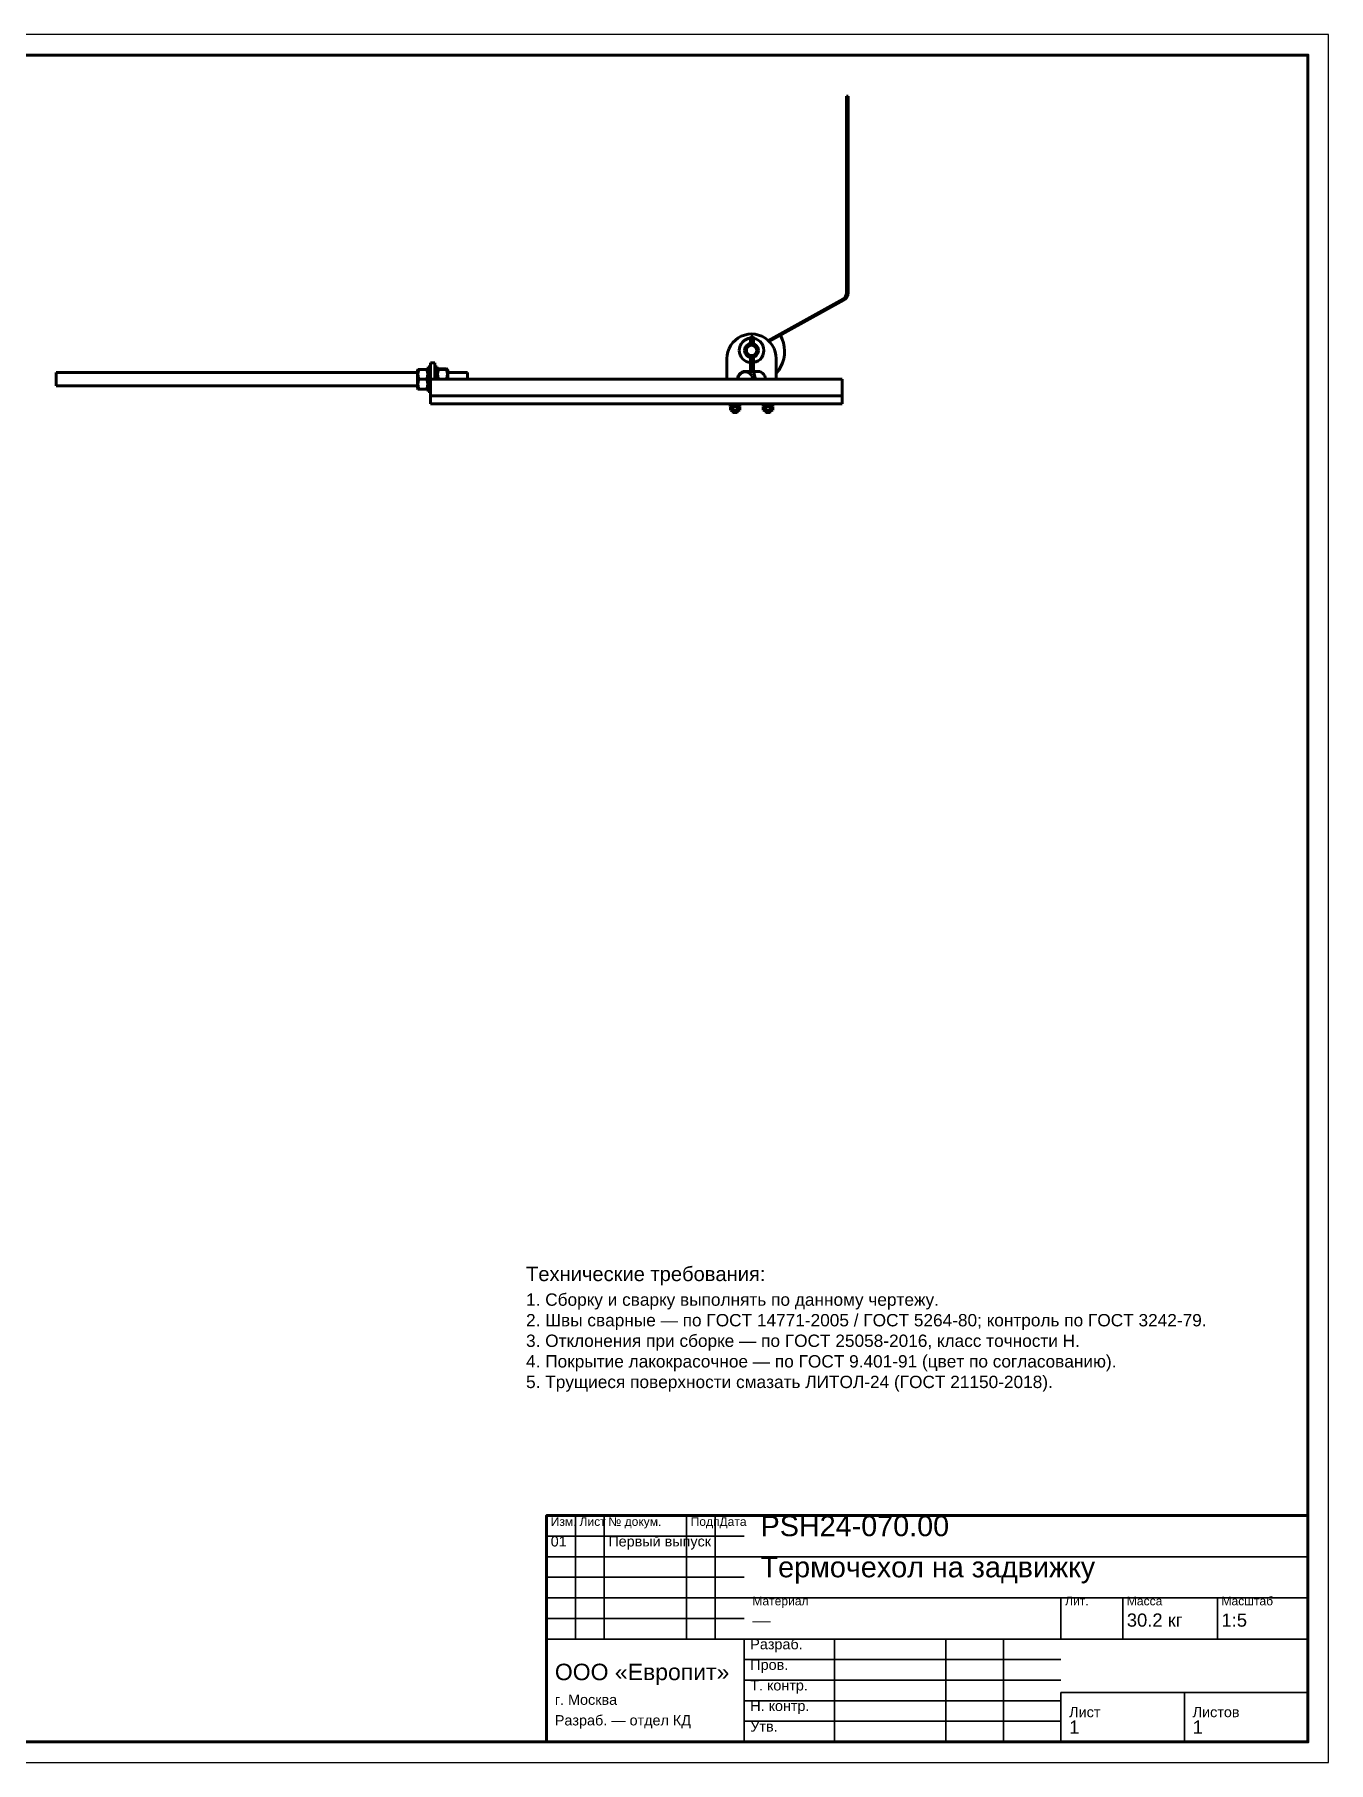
# Model space of a CAD drawing. Header units: millimetres. Extents: x 0 to 594, y 0 to 420.
# Drawn here: x 279.6 to 594, y 0 to 420 of the extents above; entities that cross this region are included whole.
import ezdxf

# ---------------------------------------------------------------- set-up
doc = ezdxf.new("R2010")
doc.units = ezdxf.units.MM
doc.styles.add('GOST', font='Arial')

msp = doc.modelspace()

# ---------------------------------------------------------------- linework, layer by layer
at = {"color": 1, "lineweight": 70}
for p, q in [((476.88, 357.18), (476.88, 405)), ((477.28, 405), (476.88, 405)), ((477.28, 357.18), (477.28, 405)), ((476.82, 356.76), (476.88, 357.18)), ((477.28, 357.18), (476.88, 357.18)), ((477.23, 356.76), (477.28, 357.18)), ((457.82, 345.67), (476.05, 355.78)), ((476.25, 355.43), (458.12, 345.38)), ((476.05, 355.78), (476.39, 356.03)), ((476.25, 355.43), (476.59, 355.67)), ((476.39, 356.03), (476.65, 356.37)), ((476.59, 355.67), (476.88, 355.99)), ((476.65, 356.37), (476.82, 356.76)), ((476.88, 355.99), (477.1, 356.35)), ((477.1, 356.35), (477.23, 356.76)), ((448.34, 343.71), (448.75, 344.46)), ((448.75, 344.46), (449.27, 345.15)), ((449.27, 345.15), (449.87, 345.75)), ((449.87, 345.75), (450.56, 346.26)), ((450.56, 346.26), (451.31, 346.67)), ((451.25, 344.8), (451, 344.3)), ((451.59, 345.24), (451.25, 344.8)), ((451.31, 346.67), (452.11, 346.97)), ((452, 345.62), (451.59, 345.24)), ((452.47, 345.91), (452, 345.62)), ((452.11, 346.97), (452.95, 347.15)), ((452.99, 346.11), (452.47, 345.91)), ((452.8, 344.59), (452.51, 344.32)), ((452.67, 344.35), (453, 344.6)), ((453.15, 344.79), (452.8, 344.59)), ((452.95, 347.15), (453.8, 347.22)), ((453.54, 346.2), (452.99, 346.11)), ((453, 344.6), (453.39, 344.76)), ((453.41, 344.41), (453.06, 344.23)), ((453.54, 344.9), (453.15, 344.79)), ((453.39, 344.76), (453.8, 344.82)), ((453.4, 344.77), (453.43, 344.77)), ((453.8, 344.47), (453.41, 344.41)), ((453.43, 344.77), (453.52, 344.79)), ((453.52, 344.79), (453.8, 344.82)), ((453.56, 346.38), (453.54, 346.28)), ((453.54, 346.26), (453.54, 346.28)), ((453.54, 346.28), (453.54, 346.28)), ((453.54, 346.28), (453.54, 346.28)), ((453.54, 346.28), (453.54, 346.28)), ((453.54, 346.28), (453.54, 346.28)), ((453.54, 346.28), (453.54, 346.27)), ((453.54, 346.27), (453.54, 346.27)), ((453.54, 346.27), (453.54, 346.26)), ((453.54, 346.23), (453.54, 346.26)), ((453.54, 346.26), (453.54, 346.25)), ((453.54, 346.25), (453.54, 346.24)), ((453.54, 346.24), (453.54, 346.23)), ((453.54, 346.2), (453.54, 346.23)), ((453.54, 346.23), (453.54, 346.22)), ((453.54, 346.22), (453.54, 346.21)), ((453.54, 346.21), (453.54, 346.2)), ((453.54, 346.16), (453.54, 346.2)), ((453.54, 346.2), (453.54, 346.19)), ((453.54, 346.19), (453.54, 346.17)), ((453.54, 346.1), (453.54, 346.16)), ((453.54, 346.04), (453.54, 346.1)), ((453.54, 345.98), (453.54, 346.04)), ((453.54, 345.91), (453.54, 345.98)), ((453.54, 345.84), (453.54, 345.91)), ((453.54, 345.77), (453.54, 345.84)), ((453.54, 345.7), (453.54, 345.77)), ((453.54, 345.63), (453.54, 345.7)), ((453.54, 345.64), (453.54, 344.94)), ((453.54, 345.57), (453.54, 345.63)), ((453.54, 345.01), (453.54, 345.57)), ((453.62, 345.48), (453.54, 345.57)), ((453.54, 344.79), (453.54, 345.01)), ((453.54, 345.01), (453.54, 345)), ((453.54, 345), (453.55, 344.99)), ((453.54, 344.94), (453.54, 344.79)), ((453.55, 344.99), (453.56, 344.99)), ((453.62, 346.46), (453.56, 346.38)), ((453.56, 344.99), (453.57, 344.98)), ((453.57, 344.98), (453.58, 344.97)), ((453.58, 344.97), (453.6, 344.97)), ((453.6, 344.97), (453.62, 344.96)), ((453.7, 346.52), (453.62, 346.46)), ((453.8, 345.44), (453.62, 345.48)), ((453.62, 344.96), (453.64, 344.95)), ((453.64, 344.95), (453.66, 344.95)), ((453.66, 344.95), (453.69, 344.95)), ((453.69, 344.95), (453.71, 344.94)), ((453.8, 346.54), (453.7, 346.52)), ((453.71, 344.94), (453.74, 344.94)), ((453.74, 344.94), (453.77, 344.94)), ((453.77, 344.94), (453.8, 344.94)), ((453.8, 347.22), (454.65, 347.15)), ((454.02, 346.54), (453.8, 346.54)), ((453.8, 346.54), (453.8, 346.53)), ((453.8, 346.53), (453.8, 346.51)), ((453.8, 346.51), (453.8, 346.47)), ((453.8, 346.47), (453.8, 346.41)), ((453.8, 346.41), (453.8, 346.35)), ((453.8, 346.35), (453.8, 346.27)), ((453.8, 346.27), (453.8, 346.18)), ((453.8, 346.18), (453.8, 346.08)), ((453.8, 346.08), (453.8, 345.97)), ((453.8, 345.97), (453.8, 345.87)), ((453.8, 345.87), (453.8, 345.76)), ((453.8, 345.76), (453.8, 345.65)), ((453.8, 345.65), (453.8, 345.54)), ((453.8, 345.54), (453.8, 345.44)), ((453.8, 345.44), (453.8, 344.94)), ((454.02, 345.44), (453.8, 345.44)), ((454.02, 344.94), (453.8, 344.94)), ((453.8, 344.94), (453.8, 344.82)), ((453.8, 344.82), (454.21, 344.76)), ((454.19, 344.41), (453.8, 344.47)), ((454.02, 346.54), (454.12, 346.52)), ((454.02, 346.53), (454.02, 346.54)), ((454.02, 346.51), (454.02, 346.53)), ((454.02, 346.47), (454.02, 346.51)), ((454.02, 346.41), (454.02, 346.47)), ((454.02, 346.35), (454.02, 346.41)), ((454.02, 346.27), (454.02, 346.35)), ((454.02, 346.18), (454.02, 346.27)), ((454.02, 346.08), (454.02, 346.18)), ((454.02, 345.97), (454.02, 346.08)), ((454.02, 345.87), (454.02, 345.97)), ((454.02, 345.76), (454.02, 345.87)), ((454.02, 345.65), (454.02, 345.76)), ((454.02, 345.54), (454.02, 345.65)), ((454.02, 345.44), (454.02, 345.54)), ((454.21, 345.48), (454.02, 345.44)), ((454.02, 344.94), (454.02, 345.44)), ((454.05, 344.94), (454.02, 344.94)), ((454.02, 344.8), (454.02, 344.94)), ((454.08, 344.94), (454.05, 344.94)), ((454.11, 344.94), (454.08, 344.94)), ((454.13, 344.95), (454.11, 344.94)), ((454.12, 346.52), (454.21, 346.46)), ((454.16, 344.95), (454.13, 344.95)), ((454.18, 344.95), (454.16, 344.95)), ((454.21, 344.96), (454.18, 344.95)), ((454.54, 344.23), (454.19, 344.41)), ((454.21, 346.46), (454.26, 346.38)), ((454.28, 345.57), (454.21, 345.48)), ((454.22, 344.97), (454.21, 344.96)), ((454.21, 344.76), (454.6, 344.6)), ((454.24, 344.97), (454.22, 344.97)), ((454.26, 344.98), (454.24, 344.97)), ((454.26, 346.38), (454.28, 346.28)), ((454.27, 344.99), (454.26, 344.98)), ((454.28, 345), (454.27, 344.99)), ((454.27, 344.99), (454.27, 344.99)), ((454.28, 346.27), (454.28, 346.28)), ((454.28, 346.28), (454.28, 346.28)), ((454.28, 346.28), (454.28, 346.28)), ((454.28, 346.28), (454.28, 346.28)), ((454.28, 346.28), (454.28, 346.28)), ((454.28, 346.28), (454.28, 346.26)), ((454.28, 346.26), (454.28, 346.27)), ((454.28, 346.27), (454.28, 346.27)), ((454.28, 346.25), (454.28, 346.26)), ((454.28, 346.26), (454.28, 346.23)), ((454.28, 346.24), (454.28, 346.25)), ((454.28, 346.23), (454.28, 346.24)), ((454.28, 346.22), (454.28, 346.23)), ((454.28, 346.23), (454.28, 346.2)), ((454.28, 346.21), (454.28, 346.22)), ((454.28, 346.2), (454.28, 346.21)), ((454.28, 346.19), (454.28, 346.2)), ((454.28, 346.2), (454.28, 346.16)), ((454.28, 346.17), (454.28, 346.19)), ((454.86, 346.02), (454.28, 346.18)), ((454.28, 346.17), (454.28, 346.17)), ((454.28, 346.17), (454.28, 346.16)), ((454.28, 346.16), (454.28, 346.1)), ((454.28, 346.16), (454.28, 346.14)), ((454.28, 346.14), (454.28, 346.11)), ((454.28, 346.11), (454.28, 346.08)), ((454.28, 346.1), (454.28, 346.04)), ((454.28, 346.08), (454.28, 346.04)), ((454.28, 346.04), (454.28, 345.98)), ((454.28, 346.04), (454.28, 346)), ((454.28, 346), (454.28, 345.95)), ((454.28, 345.98), (454.28, 345.91)), ((454.28, 345.95), (454.28, 345.9)), ((454.28, 345.91), (454.28, 345.84)), ((454.28, 345.9), (454.28, 345.85)), ((454.28, 345.85), (454.28, 345.8)), ((454.28, 345.84), (454.28, 345.77)), ((454.28, 345.8), (454.28, 345.74)), ((454.28, 345.77), (454.28, 345.7)), ((454.28, 345.74), (454.28, 345.69)), ((454.28, 345.7), (454.28, 345.63)), ((454.28, 345.69), (454.28, 345.64)), ((454.28, 344.94), (454.28, 345.64)), ((454.28, 345.63), (454.28, 345.57)), ((454.28, 345.57), (454.28, 345.01)), ((454.28, 345.01), (454.28, 345)), ((454.28, 345.01), (454.28, 344.74)), ((454.28, 344.74), (454.28, 344.94)), ((454.68, 344.67), (454.28, 344.85)), ((454.6, 344.6), (454.93, 344.35)), ((454.65, 347.15), (455.49, 346.97)), ((455.02, 344.4), (454.68, 344.67)), ((455.4, 345.75), (454.86, 346.02)), ((455.88, 345.38), (455.4, 345.75)), ((455.49, 346.97), (456.29, 346.67)), ((456.27, 344.92), (455.88, 345.38)), ((456.56, 344.39), (456.27, 344.92)), ((456.29, 346.67), (457.04, 346.26)), ((457.04, 346.26), (457.73, 345.75)), ((457.73, 345.75), (458.33, 345.15)), ((458.33, 345.15), (458.85, 344.46)), ((458.85, 344.46), (459.26, 343.71)), ((461.26, 345.99), (460.83, 346.89)), ((461.57, 345.06), (461.26, 345.99)), ((461.76, 344.09), (461.57, 345.06)), ((375.8, 336.22), (375.8, 340.22)), ((376.8, 340.22), (375.8, 340.22)), ((376.8, 340.22), (376.8, 336.22)), ((447.8, 341.22), (447.86, 342.07)), ((447.8, 341.22), (447.8, 336.22)), ((447.86, 342.07), (448.04, 342.91)), ((448.04, 342.91), (448.34, 343.71)), ((450.85, 343.77), (450.8, 343.22)), ((450.8, 343.22), (450.85, 342.66)), ((451, 344.3), (450.85, 343.77)), ((450.85, 342.66), (451, 342.13)), ((451, 342.13), (451.25, 341.63)), ((451.25, 341.63), (451.59, 341.19)), ((451.59, 341.19), (452, 340.82)), ((452, 340.82), (452.47, 340.52)), ((452.15, 343.61), (452.1, 343.22)), ((452.1, 343.22), (452.15, 342.82)), ((452.29, 343.99), (452.15, 343.61)), ((452.15, 342.82), (452.29, 342.44)), ((452.2, 343.22), (452.25, 343.63)), ((452.25, 342.8), (452.2, 343.22)), ((452.25, 343.63), (452.41, 344.02)), ((452.41, 342.42), (452.25, 342.8)), ((452.51, 344.32), (452.29, 343.99)), ((452.29, 342.44), (452.51, 342.11)), ((452.41, 344.02), (452.67, 344.35)), ((452.67, 342.08), (452.41, 342.42)), ((452.47, 340.52), (452.99, 340.33)), ((452.51, 342.11), (452.8, 341.84)), ((452.61, 343.6), (452.55, 343.22)), ((452.55, 343.22), (452.61, 342.83)), ((452.79, 343.95), (452.61, 343.6)), ((452.61, 342.83), (452.79, 342.48)), ((453, 341.83), (452.67, 342.08)), ((453.06, 344.23), (452.79, 343.95)), ((452.79, 342.48), (453.06, 342.2)), ((452.8, 341.84), (453.15, 341.64)), ((452.99, 340.33), (453.54, 340.23)), ((453.39, 341.67), (453, 341.83)), ((453.06, 342.2), (453.41, 342.02)), ((453.15, 341.64), (453.54, 341.54)), ((453.8, 341.62), (453.39, 341.67)), ((453.43, 341.66), (453.4, 341.67)), ((453.41, 342.02), (453.8, 341.96)), ((453.52, 341.64), (453.43, 341.66)), ((453.54, 340.89), (453.54, 341.64)), ((453.54, 341.64), (453.54, 340.94)), ((453.54, 339.22), (453.54, 340.94)), ((453.54, 340.89), (453.54, 340.9)), ((453.54, 340.9), (453.55, 340.9)), ((453.54, 338.45), (453.54, 340.89)), ((453.55, 340.9), (453.56, 340.91)), ((453.56, 340.91), (453.57, 340.91)), ((453.57, 340.91), (453.58, 340.92)), ((453.58, 340.92), (453.6, 340.92)), ((453.6, 340.92), (453.62, 340.93)), ((453.62, 340.93), (453.64, 340.93)), ((453.64, 340.93), (453.66, 340.93)), ((453.66, 340.93), (453.69, 340.94)), ((453.69, 340.94), (453.71, 340.94)), ((453.71, 340.94), (453.74, 340.94)), ((453.74, 340.94), (453.77, 340.94)), ((453.77, 340.94), (453.8, 340.94)), ((453.8, 341.96), (454.19, 342.02)), ((454.21, 341.67), (453.8, 341.62)), ((453.8, 341.62), (453.8, 340.94)), ((454.02, 340.94), (453.8, 340.94)), ((453.8, 340.94), (453.8, 338.54)), ((454.02, 340.94), (454.02, 341.63)), ((454.05, 340.94), (454.02, 340.94)), ((454.02, 338.54), (454.02, 340.94)), ((454.08, 340.94), (454.05, 340.94)), ((454.11, 340.94), (454.08, 340.94)), ((454.13, 340.94), (454.11, 340.94)), ((454.16, 340.93), (454.13, 340.94)), ((454.18, 340.93), (454.16, 340.93)), ((454.21, 340.93), (454.18, 340.93)), ((454.19, 342.02), (454.54, 342.2)), ((454.6, 341.83), (454.21, 341.67)), ((454.22, 340.92), (454.21, 340.93)), ((454.24, 340.92), (454.22, 340.92)), ((454.26, 340.91), (454.24, 340.92)), ((454.27, 340.91), (454.26, 340.91)), ((454.27, 340.9), (454.27, 340.91)), ((454.28, 340.9), (454.27, 340.9)), ((454.28, 341.59), (454.68, 341.76)), ((454.28, 340.94), (454.28, 341.69)), ((454.28, 341.69), (454.28, 340.89)), ((454.28, 340.94), (454.28, 339.22)), ((454.28, 340.89), (454.28, 340.9)), ((454.28, 340.89), (454.28, 338.45)), ((454.28, 340.25), (454.86, 340.41)), ((454.81, 343.95), (454.54, 344.23)), ((454.54, 342.2), (454.81, 342.48)), ((454.93, 342.08), (454.6, 341.83)), ((454.68, 341.76), (455.02, 342.03)), ((454.99, 343.6), (454.81, 343.95)), ((454.81, 342.48), (454.99, 342.83)), ((454.86, 340.41), (455.4, 340.68)), ((454.93, 344.35), (455.19, 344.02)), ((455.19, 342.42), (454.93, 342.08)), ((455.05, 343.22), (454.99, 343.6)), ((454.99, 342.83), (455.05, 343.22)), ((455.28, 344.05), (455.02, 344.4)), ((455.02, 342.03), (455.28, 342.38)), ((455.19, 344.02), (455.35, 343.63)), ((455.35, 342.8), (455.19, 342.42)), ((455.44, 343.65), (455.28, 344.05)), ((455.28, 342.38), (455.44, 342.78)), ((455.35, 343.63), (455.4, 343.22)), ((455.4, 343.22), (455.35, 342.8)), ((455.4, 340.68), (455.88, 341.05)), ((455.5, 343.22), (455.44, 343.65)), ((455.44, 342.78), (455.5, 343.22)), ((455.88, 341.05), (456.27, 341.51)), ((456.27, 341.51), (456.56, 342.04)), ((456.74, 343.82), (456.56, 344.39)), ((456.56, 342.04), (456.74, 342.62)), ((456.8, 343.22), (456.74, 343.82)), ((456.74, 342.62), (456.8, 343.22)), ((459.26, 343.71), (459.56, 342.91)), ((459.56, 342.91), (459.74, 342.07)), ((459.74, 342.07), (459.8, 341.22)), ((459.8, 336.22), (459.8, 341.22)), ((461.33, 340.2), (461.62, 341.14)), ((461.62, 341.14), (461.79, 342.12)), ((461.84, 343.1), (461.76, 344.09)), ((461.79, 342.12), (461.84, 343.1)), ((284.8, 337.82), (284.8, 337.81)), ((372.6, 337.82), (284.8, 337.82)), ((284.8, 337.81), (284.8, 337.78)), ((284.8, 337.78), (284.8, 337.73)), ((284.8, 337.73), (284.8, 337.66)), ((284.8, 337.66), (284.8, 337.57)), ((284.8, 337.57), (284.8, 337.47)), ((284.8, 337.47), (284.8, 337.35)), ((284.8, 337.35), (284.8, 337.21)), ((284.8, 337.21), (284.8, 337.07)), ((284.8, 337.07), (284.8, 336.91)), ((284.8, 336.91), (284.8, 336.74)), ((284.8, 336.74), (284.8, 336.57)), ((284.8, 336.57), (284.8, 336.4)), ((284.8, 336.4), (284.8, 336.22)), ((284.8, 336.22), (284.8, 336.04)), ((284.8, 336.04), (284.8, 335.86)), ((372.6, 338.44), (372.7, 338.62)), ((372.6, 338.44), (372.6, 338.42)), ((372.6, 338.42), (372.6, 338.38)), ((372.6, 338.38), (372.6, 338.31)), ((372.6, 338.31), (372.6, 338.22)), ((372.6, 338.22), (372.6, 338.1)), ((372.6, 338.1), (372.6, 337.95)), ((372.6, 337.95), (372.6, 337.79)), ((372.6, 337.79), (372.6, 337.6)), ((372.6, 337.6), (372.6, 337.4)), ((372.6, 337.4), (372.6, 337.18)), ((372.6, 337.18), (372.6, 336.95)), ((372.6, 336.95), (372.6, 336.71)), ((372.6, 336.71), (372.6, 336.46)), ((372.6, 336.46), (372.6, 336.22)), ((372.6, 336.22), (372.6, 335.97)), ((372.75, 338.62), (372.7, 338.62)), ((372.7, 338.62), (372.75, 338.62)), ((372.75, 338.62), (372.7, 338.62)), ((372.7, 338.62), (372.75, 338.62)), ((372.7, 337.42), (372.75, 337.98)), ((372.75, 336.85), (372.7, 337.42)), ((372.92, 338.62), (372.75, 338.62)), ((372.75, 338.62), (372.92, 338.62)), ((372.92, 338.62), (372.75, 338.62)), ((372.75, 338.62), (372.92, 338.62)), ((372.75, 337.98), (372.92, 338.62)), ((372.92, 336.22), (372.75, 336.85)), ((372.75, 335.58), (372.92, 336.22)), ((372.92, 338.62), (374.88, 338.62)), ((372.92, 336.22), (374.88, 336.22)), ((374.88, 338.62), (375.05, 338.62)), ((375.05, 338.62), (374.88, 338.62)), ((374.88, 338.62), (375.05, 337.98)), ((374.88, 338.62), (375.05, 338.62)), ((375.05, 338.62), (374.88, 338.62)), ((375.05, 336.85), (374.88, 336.22)), ((374.88, 336.22), (375.05, 335.58)), ((375.05, 338.62), (375.1, 338.62)), ((375.1, 338.62), (375.05, 338.62)), ((375.05, 338.62), (375.1, 338.62)), ((375.1, 338.62), (375.05, 338.62)), ((375.05, 337.98), (375.1, 337.42)), ((375.1, 337.42), (375.05, 336.85)), ((375.2, 338.44), (375.1, 338.62)), ((375.2, 339.22), (375.2, 339.14)), ((375.2, 339.22), (375.8, 339.22)), ((375.2, 339.14), (375.2, 338.92)), ((375.2, 338.92), (375.2, 338.56)), ((375.2, 338.56), (375.2, 338.09)), ((375.2, 338.09), (375.2, 337.52)), ((375.2, 337.52), (375.2, 336.88)), ((375.2, 336.88), (375.2, 336.22)), ((375.2, 336.22), (375.2, 335.55)), ((375.8, 336.22), (375.8, 332.22)), ((475.8, 336.22), (375.8, 336.22)), ((377.4, 339.22), (376.8, 339.22)), ((377.4, 339.2), (377.4, 339.22)), ((377.4, 339.14), (377.4, 339.2)), ((377.4, 339.05), (377.4, 339.14)), ((377.4, 338.92), (377.4, 339.05)), ((377.4, 338.76), (377.4, 338.92)), ((377.4, 338.56), (377.4, 338.76)), ((377.4, 338.44), (377.5, 338.62)), ((377.4, 338.34), (377.4, 338.56)), ((377.4, 338.09), (377.4, 338.34)), ((377.4, 337.81), (377.4, 338.09)), ((377.4, 337.52), (377.4, 337.81)), ((377.4, 337.21), (377.4, 337.52)), ((377.4, 336.88), (377.4, 337.21)), ((377.4, 336.55), (377.4, 336.88)), ((377.4, 336.22), (377.4, 336.55)), ((377.5, 338.62), (377.52, 338.64)), ((377.55, 338.62), (377.5, 338.62)), ((377.5, 338.62), (377.55, 338.62)), ((377.5, 337.42), (377.55, 337.98)), ((377.55, 336.85), (377.5, 337.42)), ((377.58, 338.7), (377.52, 338.64)), ((377.72, 338.62), (377.55, 338.62)), ((377.55, 338.62), (377.72, 338.62)), ((377.55, 337.98), (377.72, 338.62)), ((377.72, 336.22), (377.55, 336.85)), ((377.72, 338.78), (377.58, 338.7)), ((377.66, 338.62), (377.72, 338.78)), ((379.68, 338.78), (377.72, 338.78)), ((379.68, 338.62), (377.72, 338.62)), ((379.82, 338.7), (379.68, 338.78)), ((379.68, 338.78), (379.74, 338.62)), ((379.68, 338.62), (379.85, 338.62)), ((379.85, 338.62), (379.68, 338.62)), ((379.68, 338.62), (379.85, 337.98)), ((379.85, 336.85), (379.68, 336.22)), ((379.88, 338.64), (379.82, 338.7)), ((379.85, 338.62), (379.9, 338.62)), ((379.9, 338.62), (379.85, 338.62)), ((379.85, 337.98), (379.9, 337.42)), ((379.9, 337.42), (379.85, 336.85)), ((379.9, 338.62), (379.88, 338.64)), ((380, 338.44), (379.9, 338.62)), ((380, 338.42), (380, 338.44)), ((380, 338.38), (380, 338.42)), ((380, 338.31), (380, 338.38)), ((380, 338.22), (380, 338.31)), ((380, 338.1), (380, 338.22)), ((380, 337.95), (380, 338.1)), ((380, 337.79), (380, 337.95)), ((380, 337.81), (380, 337.82)), ((384.8, 337.82), (380, 337.82)), ((380, 337.78), (380, 337.81)), ((380, 337.6), (380, 337.79)), ((380, 337.73), (380, 337.78)), ((380, 337.66), (380, 337.73)), ((380, 337.57), (380, 337.66)), ((380, 337.4), (380, 337.6)), ((380, 337.47), (380, 337.57)), ((380, 337.35), (380, 337.47)), ((380, 337.18), (380, 337.4)), ((380, 337.21), (380, 337.35)), ((380, 337.07), (380, 337.21)), ((380, 336.95), (380, 337.18)), ((380, 336.91), (380, 337.07)), ((380, 336.71), (380, 336.95)), ((380, 336.74), (380, 336.91)), ((380, 336.57), (380, 336.74)), ((380, 336.46), (380, 336.71)), ((380, 336.4), (380, 336.57)), ((380, 336.22), (380, 336.46)), ((380, 336.22), (380, 336.4)), ((384.8, 337.82), (384.8, 337.81)), ((384.8, 337.81), (384.8, 337.78)), ((384.8, 337.78), (384.8, 337.73)), ((384.8, 337.73), (384.8, 337.66)), ((384.8, 337.66), (384.8, 337.57)), ((384.8, 337.57), (384.8, 337.47)), ((384.8, 337.47), (384.8, 337.35)), ((384.8, 337.35), (384.8, 337.21)), ((384.8, 337.21), (384.8, 337.07)), ((384.8, 337.07), (384.8, 336.91)), ((384.8, 336.91), (384.8, 336.74)), ((384.8, 336.74), (384.8, 336.57)), ((384.8, 336.57), (384.8, 336.4)), ((384.8, 336.4), (384.8, 336.22)), ((450.45, 336.64), (450.4, 336.22)), ((450.59, 337.04), (450.45, 336.64)), ((450.5, 336.22), (450.56, 336.68)), ((450.56, 336.68), (450.74, 337.12)), ((450.81, 337.4), (450.59, 337.04)), ((450.74, 337.12), (451.03, 337.49)), ((451.12, 337.7), (450.81, 337.4)), ((451.03, 337.49), (451.4, 337.77)), ((451.48, 337.93), (451.12, 337.7)), ((451.4, 337.77), (451.83, 337.95)), ((451.88, 338.07), (451.48, 337.93)), ((451.83, 337.95), (452.3, 338.02)), ((452.3, 338.12), (451.88, 338.07)), ((455.3, 338.12), (452.3, 338.12)), ((452.3, 338.02), (452.77, 337.95)), ((452.77, 337.95), (453.2, 337.77)), ((453.2, 337.77), (453.57, 337.49)), ((453.62, 338.51), (453.54, 338.45)), ((453.54, 338.42), (453.54, 338.45)), ((454.28, 338.42), (453.54, 338.42)), ((453.57, 337.49), (453.86, 337.12)), ((453.8, 338.54), (453.62, 338.51)), ((454.02, 338.54), (453.8, 338.54)), ((453.86, 337.12), (454.04, 336.68)), ((454.21, 338.51), (454.02, 338.54)), ((454.04, 336.68), (454.1, 336.22)), ((454.28, 338.45), (454.21, 338.51)), ((454.28, 338.45), (454.28, 338.42)), ((454.78, 336.22), (454.28, 338.12)), ((455.72, 338.07), (455.3, 338.12)), ((455.72, 338.07), (455.3, 338.12)), ((456.12, 337.93), (455.72, 338.07)), ((456.12, 337.93), (455.72, 338.07)), ((456.48, 337.7), (456.12, 337.93)), ((456.48, 337.7), (456.12, 337.93)), ((456.79, 337.4), (456.48, 337.7)), ((456.79, 337.4), (456.48, 337.7)), ((457.01, 337.04), (456.79, 337.4)), ((457.01, 337.04), (456.79, 337.4)), ((457.15, 336.64), (457.01, 337.04)), ((457.15, 336.64), (457.01, 337.04)), ((457.2, 336.22), (457.15, 336.64)), ((457.2, 336.22), (457.15, 336.64)), ((459.8, 337.68), (460.41, 338.45)), ((459.8, 336.22), (459.8, 337.68)), ((460.41, 338.45), (460.92, 339.3)), ((460.92, 339.3), (461.33, 340.2)), ((475.8, 332.22), (475.8, 336.22)), ((284.8, 335.86), (284.8, 335.69)), ((284.8, 335.69), (284.8, 335.52)), ((284.8, 335.52), (284.8, 335.36)), ((284.8, 335.36), (284.8, 335.22)), ((284.8, 335.22), (284.8, 335.08)), ((284.8, 335.08), (284.8, 334.97)), ((284.8, 334.97), (284.8, 334.86)), ((284.8, 334.86), (284.8, 334.77)), ((284.8, 334.77), (284.8, 334.71)), ((284.8, 334.71), (284.8, 334.66)), ((284.8, 334.66), (284.8, 334.63)), ((284.8, 334.63), (284.8, 334.62)), ((372.6, 334.62), (284.8, 334.62)), ((372.6, 335.97), (372.6, 335.72)), ((372.6, 335.72), (372.6, 335.48)), ((372.6, 335.48), (372.6, 335.25)), ((372.6, 335.25), (372.6, 335.03)), ((372.6, 335.03), (372.6, 334.83)), ((372.6, 334.83), (372.6, 334.65)), ((372.6, 334.65), (372.6, 334.48)), ((372.6, 334.48), (372.6, 334.34)), ((372.6, 334.34), (372.6, 334.22)), ((372.6, 334.22), (372.6, 334.12)), ((372.6, 334.12), (372.6, 334.05)), ((372.6, 334.05), (372.6, 334.01)), ((372.6, 334.01), (372.6, 334)), ((372.6, 334), (372.7, 333.82)), ((372.7, 335.02), (372.75, 335.58)), ((372.75, 334.45), (372.7, 335.02)), ((372.75, 333.82), (372.7, 333.82)), ((372.7, 333.82), (372.75, 333.82)), ((372.75, 333.82), (372.7, 333.82)), ((372.7, 333.82), (372.75, 333.82)), ((372.92, 333.82), (372.75, 334.45)), ((372.92, 333.82), (372.75, 333.82)), ((372.75, 333.82), (372.92, 333.82)), ((372.92, 333.82), (372.75, 333.82)), ((372.75, 333.82), (372.92, 333.82)), ((372.92, 333.82), (374.88, 333.82)), ((375.05, 334.45), (374.88, 333.82)), ((374.88, 333.82), (375.05, 333.82)), ((375.05, 333.82), (374.88, 333.82)), ((374.88, 333.82), (375.05, 333.82)), ((375.05, 333.82), (374.88, 333.82)), ((375.05, 335.58), (375.1, 335.02)), ((375.1, 335.02), (375.05, 334.45)), ((375.05, 333.82), (375.1, 333.82)), ((375.1, 333.82), (375.05, 333.82)), ((375.05, 333.82), (375.1, 333.82)), ((375.1, 333.82), (375.05, 333.82)), ((375.2, 334), (375.1, 333.82)), ((375.2, 335.55), (375.2, 334.91)), ((375.2, 334.91), (375.2, 334.35)), ((375.2, 334.35), (375.2, 333.87)), ((375.2, 333.87), (375.2, 333.51)), ((375.2, 333.51), (375.2, 333.29)), ((375.2, 333.29), (375.2, 333.22)), ((375.2, 333.22), (375.8, 333.22)), ((375.8, 332.22), (375.8, 331.99)), ((475.8, 332.22), (375.8, 332.22)), ((375.8, 331.99), (375.8, 331.77)), ((475.8, 331.99), (475.8, 332.22)), ((475.8, 331.77), (475.8, 331.99)), ((375.8, 331.77), (375.8, 331.56)), ((375.8, 331.56), (375.8, 331.35)), ((375.8, 331.35), (375.8, 331.15)), ((375.8, 331.15), (375.8, 330.97)), ((375.8, 330.97), (375.8, 330.8)), ((375.8, 330.8), (375.8, 330.65)), ((375.8, 330.65), (375.8, 330.52)), ((375.8, 330.52), (375.8, 330.41)), ((375.8, 330.41), (375.8, 330.33)), ((375.8, 330.33), (375.8, 330.27)), ((375.8, 330.27), (375.8, 330.23)), ((375.8, 330.23), (375.8, 330.22)), ((375.8, 330.22), (475.8, 330.22)), ((448.6, 329.9), (448.6, 330.22)), ((448.6, 329.9), (448.6, 330.22)), ((448.63, 329.9), (448.6, 329.9)), ((448.62, 329.9), (448.62, 329.58)), ((448.62, 329.9), (448.62, 329.58)), ((448.62, 329.58), (448.65, 329.58)), ((448.72, 329.9), (448.63, 329.9)), ((448.65, 329.58), (448.74, 329.58)), ((448.92, 329.58), (448.65, 329.42)), ((448.92, 329.58), (448.65, 329.42)), ((448.65, 329.42), (448.8, 329.49)), ((448.65, 329.42), (448.65, 328.73)), ((448.8, 328.67), (448.65, 328.73)), ((448.92, 328.58), (448.65, 328.73)), ((448.92, 328.58), (448.65, 328.73)), ((448.86, 329.9), (448.72, 329.9)), ((448.74, 329.58), (448.88, 329.58)), ((448.8, 329.49), (448.93, 329.51)), ((448.93, 328.65), (448.8, 328.67)), ((449.05, 329.9), (448.86, 329.9)), ((448.88, 329.58), (449.06, 329.58)), ((448.92, 328.58), (448.94, 328.58)), ((448.93, 329.51), (449.07, 329.49)), ((449.07, 328.67), (448.93, 328.65)), ((448.94, 328.58), (449.01, 328.58)), ((449.01, 328.58), (449.11, 328.58)), ((449.28, 329.9), (449.05, 329.9)), ((449.06, 329.58), (449.29, 329.58)), ((449.07, 329.49), (449.22, 329.42)), ((449.22, 328.73), (449.07, 328.67)), ((449.11, 328.58), (449.25, 328.58)), ((449.2, 328.58), (449.2, 328.26)), ((449.2, 328.58), (449.2, 328.26)), ((449.32, 328.14), (449.2, 328.26)), ((449.2, 328.26), (449.22, 328.26)), ((449.22, 329.42), (449.53, 329.49)), ((449.22, 329.42), (449.22, 328.73)), ((449.53, 328.67), (449.22, 328.73)), ((449.22, 328.26), (449.26, 328.26)), ((449.25, 328.58), (449.42, 328.58)), ((449.26, 328.26), (449.33, 328.26)), ((449.53, 329.9), (449.28, 329.9)), ((449.29, 329.58), (449.54, 329.58)), ((449.33, 328.14), (449.32, 328.14)), ((449.33, 328.26), (449.43, 328.26)), ((449.37, 328.14), (449.33, 328.14)), ((449.43, 328.14), (449.37, 328.14)), ((449.42, 328.58), (449.6, 328.58)), ((449.43, 328.26), (449.54, 328.26)), ((449.5, 328.14), (449.43, 328.14)), ((449.59, 328.14), (449.5, 328.14)), ((449.8, 329.9), (449.53, 329.9)), ((449.53, 329.49), (449.8, 329.51)), ((449.8, 328.65), (449.53, 328.67)), ((449.54, 329.58), (449.8, 329.58)), ((449.54, 328.26), (449.67, 328.26)), ((449.69, 328.14), (449.59, 328.14)), ((449.6, 328.58), (449.8, 328.58)), ((449.67, 328.26), (449.8, 328.26)), ((449.8, 328.14), (449.69, 328.14)), ((450.07, 329.9), (449.8, 329.9)), ((449.8, 329.58), (450.06, 329.58)), ((449.8, 329.51), (450.07, 329.49)), ((450.07, 328.67), (449.8, 328.65)), ((449.8, 328.58), (450, 328.58)), ((449.8, 328.26), (449.93, 328.26)), ((449.91, 328.14), (449.8, 328.14)), ((450.01, 328.14), (449.91, 328.14)), ((449.93, 328.26), (450.06, 328.26)), ((450, 328.58), (450.18, 328.58)), ((450.1, 328.14), (450.01, 328.14)), ((450.06, 329.58), (450.31, 329.58)), ((450.06, 328.26), (450.17, 328.26)), ((450.32, 329.9), (450.07, 329.9)), ((450.07, 329.49), (450.38, 329.42)), ((450.38, 328.73), (450.07, 328.67)), ((450.17, 328.14), (450.1, 328.14)), ((450.17, 328.26), (450.27, 328.26)), ((450.23, 328.14), (450.17, 328.14)), ((450.18, 328.58), (450.35, 328.58)), ((450.27, 328.14), (450.23, 328.14)), ((450.27, 328.26), (450.34, 328.26)), ((450.28, 328.14), (450.27, 328.14)), ((450.28, 328.14), (450.4, 328.26)), ((450.31, 329.58), (450.54, 329.58)), ((450.55, 329.9), (450.32, 329.9)), ((450.34, 328.26), (450.38, 328.26)), ((450.35, 328.58), (450.49, 328.58)), ((450.38, 329.42), (450.53, 329.49)), ((450.38, 329.42), (450.38, 328.73)), ((450.53, 328.67), (450.38, 328.73)), ((450.38, 328.26), (450.4, 328.26)), ((450.4, 328.26), (450.4, 328.58)), ((450.4, 328.26), (450.4, 328.58)), ((450.49, 328.58), (450.59, 328.58)), ((450.53, 329.49), (450.67, 329.51)), ((450.67, 328.65), (450.53, 328.67)), ((450.54, 329.58), (450.72, 329.58)), ((450.74, 329.9), (450.55, 329.9)), ((450.59, 328.58), (450.66, 328.58)), ((450.66, 328.58), (450.68, 328.58)), ((450.67, 329.51), (450.8, 329.49)), ((450.8, 328.67), (450.67, 328.65)), ((450.95, 329.42), (450.68, 329.58)), ((450.95, 329.42), (450.68, 329.58)), ((450.68, 328.58), (450.95, 328.73)), ((450.72, 329.58), (450.86, 329.58)), ((450.88, 329.9), (450.74, 329.9)), ((450.8, 329.49), (450.95, 329.42)), ((450.95, 328.73), (450.8, 328.67)), ((450.86, 329.58), (450.95, 329.58)), ((450.97, 329.9), (450.88, 329.9)), ((450.95, 329.58), (450.98, 329.58)), ((450.95, 329.42), (450.95, 328.73)), ((451, 329.9), (450.97, 329.9)), ((450.98, 329.58), (450.98, 329.9)), ((450.98, 329.58), (450.98, 329.9)), ((451, 329.9), (451, 330.22)), ((456.6, 329.9), (456.6, 330.22)), ((456.6, 329.9), (456.6, 330.22)), ((456.63, 329.9), (456.6, 329.9)), ((456.62, 329.9), (456.62, 329.58)), ((456.62, 329.58), (456.65, 329.58)), ((456.72, 329.9), (456.63, 329.9)), ((456.65, 329.58), (456.74, 329.58)), ((456.92, 329.58), (456.65, 329.42)), ((456.65, 329.42), (456.8, 329.49)), ((456.65, 329.42), (456.65, 328.73)), ((456.8, 328.67), (456.65, 328.73)), ((456.92, 328.58), (456.65, 328.73)), ((456.92, 328.58), (456.65, 328.73)), ((456.86, 329.9), (456.72, 329.9)), ((456.74, 329.58), (456.88, 329.58)), ((456.8, 329.49), (456.93, 329.51)), ((456.93, 328.65), (456.8, 328.67)), ((457.05, 329.9), (456.86, 329.9)), ((456.88, 329.58), (457.06, 329.58)), ((456.92, 328.58), (456.94, 328.58)), ((456.93, 329.51), (457.07, 329.49)), ((457.07, 328.67), (456.93, 328.65)), ((456.94, 328.58), (457.01, 328.58)), ((457.01, 328.58), (457.11, 328.58)), ((457.28, 329.9), (457.05, 329.9)), ((457.06, 329.58), (457.29, 329.58)), ((457.07, 329.49), (457.22, 329.42)), ((457.22, 328.73), (457.07, 328.67)), ((457.11, 328.58), (457.25, 328.58)), ((457.2, 328.58), (457.2, 328.26)), ((457.32, 328.14), (457.2, 328.26)), ((457.2, 328.26), (457.22, 328.26)), ((457.22, 329.42), (457.53, 329.49)), ((457.22, 329.42), (457.22, 328.73)), ((457.53, 328.67), (457.22, 328.73)), ((457.22, 328.26), (457.26, 328.26)), ((457.25, 328.58), (457.42, 328.58)), ((457.26, 328.26), (457.33, 328.26)), ((457.53, 329.9), (457.28, 329.9)), ((457.29, 329.58), (457.54, 329.58)), ((457.33, 328.14), (457.32, 328.14)), ((457.33, 328.26), (457.43, 328.26)), ((457.37, 328.14), (457.33, 328.14)), ((457.43, 328.14), (457.37, 328.14)), ((457.42, 328.58), (457.6, 328.58)), ((457.43, 328.26), (457.54, 328.26)), ((457.5, 328.14), (457.43, 328.14)), ((457.59, 328.14), (457.5, 328.14)), ((457.8, 329.9), (457.53, 329.9)), ((457.53, 329.49), (457.8, 329.51)), ((457.8, 328.65), (457.53, 328.67)), ((457.54, 329.58), (457.8, 329.58)), ((457.54, 328.26), (457.67, 328.26)), ((457.69, 328.14), (457.59, 328.14)), ((457.6, 328.58), (457.8, 328.58)), ((457.67, 328.26), (457.8, 328.26)), ((457.8, 328.14), (457.69, 328.14)), ((458.07, 329.9), (457.8, 329.9)), ((457.8, 329.58), (458.06, 329.58)), ((457.8, 329.51), (458.07, 329.49)), ((458.07, 328.67), (457.8, 328.65)), ((457.8, 328.58), (458, 328.58)), ((457.8, 328.26), (457.93, 328.26)), ((457.91, 328.14), (457.8, 328.14)), ((458.01, 328.14), (457.91, 328.14)), ((457.93, 328.26), (458.06, 328.26)), ((458, 328.58), (458.18, 328.58)), ((458.1, 328.14), (458.01, 328.14)), ((458.06, 329.58), (458.31, 329.58)), ((458.06, 328.26), (458.17, 328.26)), ((458.32, 329.9), (458.07, 329.9)), ((458.07, 329.49), (458.38, 329.42)), ((458.38, 328.73), (458.07, 328.67)), ((458.17, 328.14), (458.1, 328.14)), ((458.17, 328.26), (458.27, 328.26)), ((458.23, 328.14), (458.17, 328.14)), ((458.18, 328.58), (458.35, 328.58)), ((458.27, 328.14), (458.23, 328.14)), ((458.27, 328.26), (458.34, 328.26)), ((458.28, 328.14), (458.27, 328.14)), ((458.28, 328.14), (458.4, 328.26)), ((458.31, 329.58), (458.54, 329.58)), ((458.55, 329.9), (458.32, 329.9)), ((458.34, 328.26), (458.38, 328.26)), ((458.35, 328.58), (458.49, 328.58)), ((458.38, 329.42), (458.53, 329.49)), ((458.38, 329.42), (458.38, 328.73)), ((458.53, 328.67), (458.38, 328.73)), ((458.38, 328.26), (458.4, 328.26)), ((458.4, 328.26), (458.4, 328.58)), ((458.4, 328.26), (458.4, 328.58)), ((458.49, 328.58), (458.59, 328.58)), ((458.53, 329.49), (458.67, 329.51)), ((458.67, 328.65), (458.53, 328.67)), ((458.54, 329.58), (458.72, 329.58)), ((458.74, 329.9), (458.55, 329.9)), ((458.59, 328.58), (458.66, 328.58)), ((458.66, 328.58), (458.68, 328.58)), ((458.67, 329.51), (458.8, 329.49)), ((458.8, 328.67), (458.67, 328.65)), ((458.95, 329.42), (458.68, 329.58)), ((458.68, 328.58), (458.95, 328.73)), ((458.68, 328.58), (458.95, 328.73)), ((458.72, 329.58), (458.86, 329.58)), ((458.88, 329.9), (458.74, 329.9)), ((458.8, 329.49), (458.95, 329.42)), ((458.95, 328.73), (458.8, 328.67)), ((458.86, 329.58), (458.95, 329.58)), ((458.97, 329.9), (458.88, 329.9)), ((458.95, 329.58), (458.98, 329.58)), ((458.95, 329.42), (458.95, 328.73)), ((459, 329.9), (458.97, 329.9)), ((458.98, 329.58), (458.98, 329.9)), ((458.98, 329.58), (458.98, 329.9)), ((459, 329.9), (459, 330.22)), ((459, 329.9), (459, 330.22)), ((475.8, 331.56), (475.8, 331.77)), ((475.8, 331.35), (475.8, 331.56)), ((475.8, 331.15), (475.8, 331.35)), ((475.8, 330.97), (475.8, 331.15)), ((475.8, 330.8), (475.8, 330.97)), ((475.8, 330.65), (475.8, 330.8)), ((475.8, 330.52), (475.8, 330.65)), ((475.8, 330.41), (475.8, 330.52)), ((475.8, 330.33), (475.8, 330.41)), ((475.8, 330.27), (475.8, 330.33)), ((475.8, 330.23), (475.8, 330.27)), ((475.8, 330.22), (475.8, 330.23))]:
    msp.add_line(p, q, dxfattribs=at)
at = {"color": 7, "lineweight": 35}
for p, q in [((411, 30), (411, 60)), ((418, 30), (418, 60)), ((438, 30), (438, 60)), ((445, 30), (445, 60)), ((404, 55), (452, 55)), ((404, 50), (452, 50)), ((452, 50), (589, 50)), ((404, 45), (452, 45)), ((404, 40), (452, 40)), ((452, 40), (589, 40)), ((529, 30), (529, 40)), ((544, 30), (544, 40)), ((567, 30), (567, 40)), ((404, 35), (452, 35)), ((404, 30), (452, 30)), ((452, 30), (589, 30)), ((474, 5), (474, 30)), ((501, 5), (501, 30)), ((515, 5), (515, 30)), ((452, 25), (529, 25)), ((452, 20), (529, 20)), ((529, 17), (589, 17)), ((452, 15), (529, 15)), ((452, 10), (529, 10))]:
    msp.add_line(p, q, dxfattribs=at)
at = {"color": 7, "lineweight": 25}
msp.add_lwpolyline([(0, 0), (594, 0), (594, 420), (0, 420)], close=True, dxfattribs=at)
at = {"color": 7, "lineweight": 70}
for points in [[(20, 5), (589, 5), (589, 415), (20, 415)], [(404, 5), (589, 5), (589, 60), (404, 60)]]:
    msp.add_lwpolyline(points, close=True, dxfattribs=at)
at = {"color": 7, "lineweight": 35}
for points in [[(404, 5), (452, 5), (452, 30), (404, 30)], [(529, 5), (559, 5), (559, 17), (529, 17)], [(559, 5), (589, 5), (589, 17), (559, 17)]]:
    msp.add_lwpolyline(points, close=True, dxfattribs=at)

# ---------------------------------------------------------------- texts
at = {"color": 3, "style": 'GOST'}
for s, height, p in [('Технические требования:', 3.5, (399, 117)), ('1. Сборку и сварку выполнять по данному чертежу.', 3, (399, 111)), ('2. Швы сварные — по ГОСТ 14771-2005 / ГОСТ 5264-80; контроль по ГОСТ 3242-79.', 3, (399, 106)), ('3. Отклонения при сборке — по ГОСТ 25058-2016, класс точности Н.', 3, (399, 101)), ('4. Покрытие лакокрасочное — по ГОСТ 9.401-91 (цвет по согласованию).', 3, (399, 96)), ('5. Трущиеся поверхности смазать ЛИТОЛ-24 (ГОСТ 21150-2018).', 3, (399, 91)), ('Изм.', 2.1, (405, 57.5)), ('Лист', 2.1, (412, 57.5)), ('№ докум.', 2.1, (419, 57.5)), ('Подп.', 2.1, (439, 57.5)), ('Дата', 2.1, (446, 57.5)), ('PSH24-070.00', 5, (456, 55)), ('01', 2.5, (405, 52.5)), ('Первый выпуск', 2.5, (419, 52.5)), ('Термочехол на задвижку', 5, (456, 45)), ('Материал', 2.1, (454, 38.2)), ('Лит.', 2.1, (530, 38.2)), ('Масса', 2.1, (545, 38.2)), ('Масштаб', 2.1, (568, 38.2)), ('—', 3.2, (454, 33)), ('30.2 кг', 3.2, (545, 33)), ('1:5', 3.2, (568, 33)), ('Разраб.', 2.5, (453.5, 27.5)), ('ООО «Европит»', 4, (406, 20)), ('Пров.', 2.5, (453.5, 22.5)), ('Т. контр.', 2.5, (453.5, 17.5)), ('г. Москва', 2.5, (406, 14)), ('Н. контр.', 2.5, (453.5, 12.5)), ('Лист', 2.5, (531, 11)), ('Листов', 2.5, (561, 11)), ('Разраб. — отдел КД', 2.5, (406, 9)), ('Утв.', 2.5, (453.5, 7.5)), ('1', 3.2, (531, 7)), ('1', 3.2, (561, 7))]:
    msp.add_text(s, height=height, dxfattribs=at).set_placement(p)

doc.saveas('drawing.dxf')
